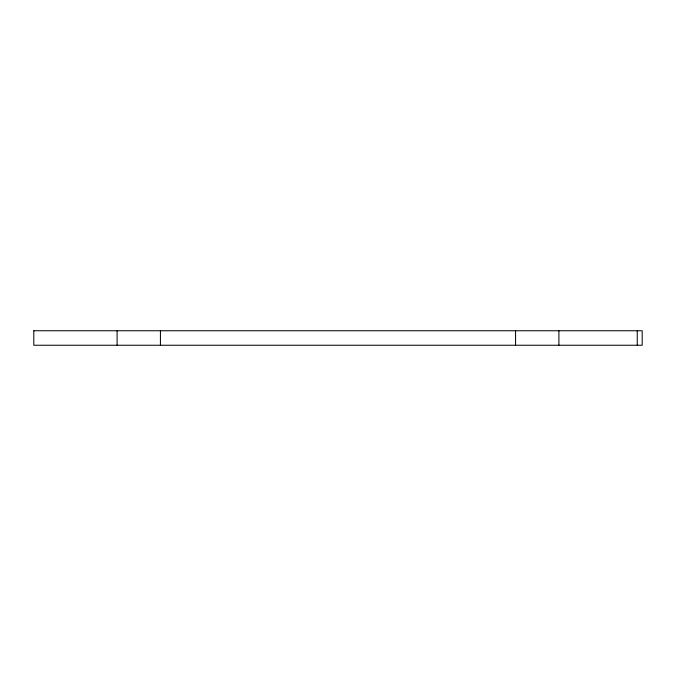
<?xml version="1.0" encoding="UTF-8"?>
<svg xmlns="http://www.w3.org/2000/svg" width="676" height="676" viewBox="0 0 676 676"><rect width="100%" height="100%" fill="white"/><g stroke="black" fill="none" stroke-linecap="round" stroke-linejoin="round"><path stroke-width="1.01" d="M117.1 345.242L117.1 330.758M160.432 345.242L160.432 330.758M515.568 345.242L515.568 330.758M558.9 345.242L558.9 330.758M637.248 345.242L637.248 330.758M33.8 330.758L33.8 345.242L642.2 345.242L642.2 330.758L33.8 330.758"/></g></svg>
